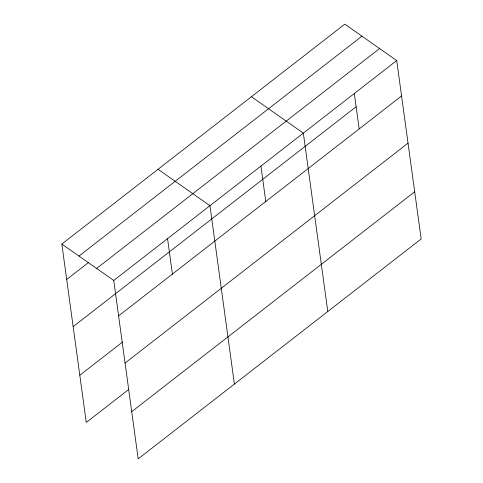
<?xml version="1.0" encoding="UTF-8"?>
<svg xmlns="http://www.w3.org/2000/svg" width="483" height="483" viewBox="0 0 483 483"><rect width="100%" height="100%" fill="white"/><g stroke="black" fill="none" stroke-linecap="round" stroke-linejoin="round"><path stroke-width="0.72" d="M61.836 244.048L344.814 24.15L396.724 60.562L421.164 238.952L138.186 458.85L113.747 280.46L61.836 244.048L86.276 422.438L128.442 389.672M78.971 256.068L361.948 36.165M66.69 279.458L88.661 262.384M96.618 268.445L379.596 48.548M113.747 280.46L396.724 60.562M73.15 326.641L356.128 106.743M118.601 315.87L401.578 95.972M79.81 375.255L122.573 342.024M125.061 363.053L408.038 143.155M131.72 411.667L414.698 191.769M251.432 96.715L303.342 133.127L327.782 311.517M158.05 169.285L209.96 205.698L234.4 384.082M354.311 93.473L359.159 128.84M260.929 166.037L265.873 202.142M167.547 238.608L172.491 274.712"/></g></svg>
